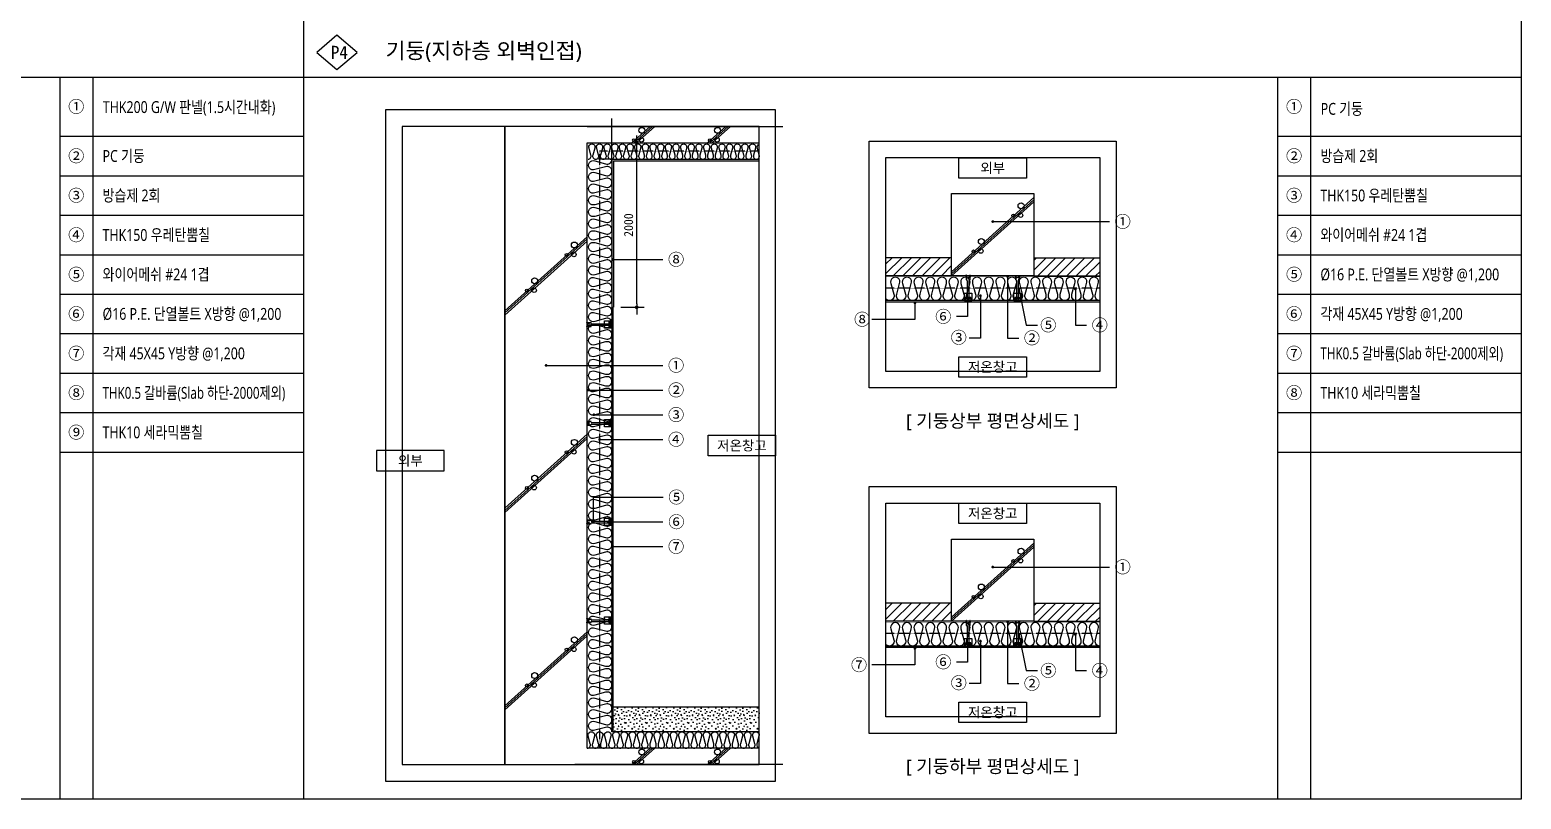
# Model space of a CAD drawing. Header units: millimetres. Extents: x 1008970 to 1091919, y 939088 to 948574.
# Drawn here: x 1065331 to 1073537, y 939179 to 943414 of the extents above; entities that cross this region are included whole.
import ezdxf
from ezdxf.enums import TextEntityAlignment as Align

# ---------------------------------------------------------------- set-up
doc = ezdxf.new("R2010")
doc.units = ezdxf.units.MM
doc.header["$LTSCALE"] = 5
doc.header["$MEASUREMENT"] = 0
doc.header["$PDSIZE"] = -10
doc.linetypes.add('HIDDEN', pattern=[0.375, 0.25, -0.125])
doc.linetypes.add('JIS_02_0.7', pattern=[1.35, 0.75, -0.6])
doc.layers.get('0').update_dxf_attribs({"linetype": 'CONTINUOUS'})
doc.layers.get('Defpoints').update_dxf_attribs({"color": 153, "linetype": 'CONTINUOUS'})
for name, color, linetype in [('0612_ACL WALL', 4, 'CONTINUOUS'), ('5TXT', 7, 'CONTINUOUS'), ('AA-AXIS-DIM7', 7, 'CONTINUOUS'), ('CON', 2, 'CONTINUOUS'), ('DIM', 7, 'CONTINUOUS'), ('FIN', 5, 'CONTINUOUS'), ('HATCH', 9, 'CONTINUOUS'), ('TEXT', 7, 'CONTINUOUS'), ('WALL3', 3, 'CONTINUOUS'), ('단열재', 11, 'CONTINUOUS'), ('볼트', 253, 'JIS_02_0.7'), ('일람 벽체', 7, 'CONTINUOUS')]:
    doc.layers.add(name, color=color, linetype=linetype)
doc.styles.add('MG', font='malgun.ttf')
doc.styles.add('돋움', font='')
doc.styles.add('돋움체', font='')
doc.styles.add('맑은고딕', font='malgun.ttf')
doc.styles.add('한글', font='malgun.ttf')
doc.styles.get('돋움').set_extended_font_data('DotumChe')
doc.styles.get('돋움체').set_extended_font_data('DotumChe')
doc.dimstyles.new('DIM_5', dxfattribs={"dimscale": 5, "dimtxt": 3, "dimasz": 1, "dimexe": 2, "dimexo": 2, "dimgap": 1, "dimtad": 1, "dimdec": 0, "dimzin": 0, "dimdsep": 46, "dimtxsty": 'MG', "dimblk1": 'DIMDOT', "dimblk2": 'DIMDOT', "dimsah": 1, "dimcen": 0.09, "dimdle": 2, "dimclrd": 7, "dimclre": 7, "dimclrt": 3, "dimadec": 0, "dimazin": 0, "dimtfac": 1, "dimtdec": 0, "dimtix": 1, "dimtmove": 2, "dimatfit": 3, "dimldrblk": 'DIMDOT', "dimfxl": 2, "dimtolj": 1, "dimtzin": 0, "dimarcsym": 0})
doc.dimstyles.new('SDIM', dxfattribs={"dimscale": 10, "dimtxt": 2.5, "dimasz": 1, "dimexe": 2, "dimexo": 2, "dimgap": 1, "dimtad": 1, "dimdsep": 46, "dimtxsty": '돋움', "dimblk1": '_RXDOT', "dimblk2": '_RXDOT', "dimsah": 1, "dimcen": 3, "dimclrd": 7, "dimclre": 7, "dimclrt": 3, "dimadec": 0, "dimazin": 0, "dimtfac": 1, "dimtix": 1, "dimtmove": 2, "dimatfit": 3, "dimfxl": 1, "dimtolj": 1, "dimtzin": 0, "dimarcsym": 0})

# ---------------------------------------------------------------- blocks, each defined once
blk = doc.blocks.new('zw$8367')
blk.add_line((1287, 5), (1287, 369))
blk.add_lwpolyline([(913, 374), (1287, 374), (1287, 0), (913, 0)], close=True)
at = {"layer": '볼트'}
for p, q in [((16, 292), (121, 284)), ((16, 268), (235, 268)), ((16, 106), (235, 106)), ((16, 82), (121, 90)), ((40, 243), (40, 131)), ((121, 284), (235, 284)), ((121, 203), (121, 171)), ((121, 90), (235, 90)), ((186, 106), (235, 106)), ((261, 228), (1125, 228)), ((261, 146), (1125, 146)), ((1125, 321), (1125, 53)), ((1125, 236), (1206, 236)), ((1125, 146), (1125, 228)), ((1125, 138), (1206, 138)), ((1133, 329), (1279, 329)), ((1133, 45), (1279, 45)), ((1141, 329), (1141, 45)), ((1157, 329), (1157, 45)), ((1173, 329), (1173, 45)), ((1190, 329), (1190, 45)), ((1206, 329), (1206, 45)), ((1206, 232), (1279, 232)), ((1206, 142), (1279, 142)), ((1287, 321), (1287, 240)), ((1287, 134), (1287, 53))]:
    blk.add_line(p, q, dxfattribs=at)
for centre, radius, start, end in [((16, 276), 16.2, 90, 165.52249), ((16, 284), 16.2, 194.47751, 270), ((16, 90), 16.2, 90, 165.52249), ((16, 98), 16.2, 194.47751, 270), ((64, 243), 24.3, 78.46304, 180), ((64, 131), 24.3, 180, 281.53696), ((56, 203), 64.9, 0, 78.46304), ((56, 171), 64.9, 281.53696, 0), ((186, 203), 64.9, 33.05573, 180), ((186, 171), 64.9, 180, 326.94427), ((235, 276), 8.11, 0, 90), ((235, 276), 8.11, 270, 0), ((235, 98), 8.11, 0, 90), ((235, 98), 8.11, 270, 0), ((261, 252), 24.3, 213.05573, 270), ((261, 122), 24.3, 90, 146.94427), ((1133, 321), 8.11, 90, 180), ((1133, 53), 8.11, 180, 270), ((1279, 321), 8.11, 0, 90), ((1279, 240), 8.11, 270, 0), ((1279, 134), 8.11, 0, 90), ((1279, 53), 8.11, 270, 0)]:
    blk.add_arc(centre, radius, start, end, dxfattribs=at)
blk = doc.blocks.new('DIMDOT')
at = {"linetype": 'Continuous'}
blk.add_line((-2, 0), (2, 0), dxfattribs=at)
for radius in [0.5, 0.25]:
    blk.add_circle((0, 0), radius, dxfattribs=at)
blk = doc.blocks.new('_RXDOT')
at = {"color": 0, "linetype": 'ByBlock'}
blk.add_line((-1, 0), (2, 0), dxfattribs=at)
at = {"color": 0, "linetype": 'ByBlock', "const_width": 0.5}
blk.add_lwpolyline([(-0.25, 0, 1), (0.25, 0, 1)], format="xyb", close=True, dxfattribs=at)
blk = doc.blocks.new('*D28')
at = {"layer": 'Defpoints', "color": 0, "transparency": 16777216}
for p in [(1068542.9, 942792), (1068670.6, 942792), (1068542.9, 941886.5)]:
    blk.add_point(p, dxfattribs=at)
at = {"layer": 'DIM', "color": 7, "lineweight": -2, "transparency": 16777216}
for p, q in [((1068582.9, 942792), (1068710.6, 942792)), ((1068670.6, 941906.5), (1068670.6, 942772)), ((1068582.9, 941886.5), (1068710.6, 941886.5))]:
    blk.add_line(p, q, dxfattribs=at)
at = {"layer": 'DIM', "color": 7, "lineweight": -2, "transparency": 16777216, "xscale": 20, "yscale": 20, "zscale": 20}
for p, rotation in [((1068670.6, 942792), 90), ((1068670.6, 941886.5), 270)]:
    blk.add_blockref('_RXDOT', p, dxfattribs=dict(at, rotation=rotation))
at = {"layer": 'DIM', "color": 3, "transparency": 16777216, "insert": (1068625.6, 942339.3), "char_height": 50, "attachment_point": 5, "rotation": 90, "style": '돋움'}
blk.add_mtext('\\A1;2000', dxfattribs=at)

msp = doc.modelspace()

# ---------------------------------------------------------------- hatches: boundary and pattern name
h = msp.add_hatch()
h.set_pattern_fill('ANSI31', color=256, scale=300)
h.paths.add_polyline_path([(1070402.808, 942159.644), (1070040.622, 942159.644), (1070040.622, 942059.644), (1070402.808, 942059.644)])
h.paths.add_polyline_path([(1071217.727, 942159.644), (1070855.541, 942159.644), (1070855.541, 942059.644), (1071217.727, 942059.644)])
h = msp.add_hatch()
h.set_pattern_fill('ANSI31', color=256, scale=300)
h.set_pattern_definition([(45, (0, -1901.478), (-26.5165043, 26.5165043), [])])
h.paths.add_polyline_path([(1070402.808, 940258.166), (1070040.622, 940258.166), (1070040.622, 940158.166), (1070402.808, 940158.166)])
h.paths.add_polyline_path([(1071217.727, 940258.166), (1070855.541, 940258.166), (1070855.541, 940158.166), (1071217.727, 940158.166)])
at = {"layer": 'HATCH'}
h = msp.add_hatch(dxfattribs=at)
h.set_pattern_fill('CONC', color=256, scale=4.527328)
h.set_pattern_definition([(0, (1059113.01, 993664.53), (0, 114.99414), [0, -114.99414]), (0, (1059114.16, 993624.29), (0, 114.99414), [0, -114.99414]), (0, (1059117.61, 993686.38), (0, 114.99414), [0, -114.99414]), (338.1986, (1059057.815, 993650.735), (344.9824405, -114.994126), [12.38521, -606.87718]), (216.8699, (1059069.314, 993646.136), (344.9824, 229.988287), [5.7497, -569.22098]), (130.6013, (1059064.714, 993642.686), (574.9707303, -689.9647053), [10.60188, -1049.59162]), (206.5651, (1059026.766, 993628.887), (-114.99404, -114.994287), [2.57138, -254.56332]), (326.3099, (1059024.466, 993627.737), (229.988222, -114.99429), [4.14623, -410.4711]), (108.4349, (1059027.916, 993625.437), (-114.993953, 229.988323), [3.63646, -360.00697]), (225, (1059100.36, 993617.39), (-2e-14, -114.99417), [4.87874, -157.74746]), (0, (1059096.91, 993613.94), (114.99414, 114.99414), [6.89965, -108.0945]), (135, (1059103.81, 993613.94), (-114.99417, 8e-15), [4.87874, -157.74746]), (251.5651, (1059086.563, 993690.983), (114.993953, 229.988323), [3.63646, -360.00697]), (0, (1059085.41, 993687.53), (114.99414, 114.99414), [5.7497, -109.24443]), (143.1301, (1059091.163, 993687.534), (-344.9824, 229.988287), [5.7497, -569.22098]), (213.6901, (1059025.616, 993692.133), (229.988222, 114.99429), [4.14623, -410.4711]), (341.5651, (1059022.166, 993689.833), (-229.988323, 114.993953), [7.27292, -356.3705]), (126.8699, (1059029.066, 993687.534), (229.988287, -344.9824), [5.7497, -569.22098]), (0, (1059058.96, 993687.53), (0, 114.99414), [0, -114.99414]), (0, (1059027.92, 993657.64), (0, 114.99414), [0, -114.99414]), (0, (1059060.11, 993615.09), (0, 114.99414), [0, -114.99414]), (0, (1059091.16, 993650.74), (0, 114.99414), [0, -114.99414]), (0, (1059057.81, 993670.28), (0, 114.99414), [0, -114.99414]), (0, (1059032.52, 993673.73), (0, 114.99414), [0, -114.99414]), (0, (1059042.87, 993666.83), (0, 114.99414), [0, -114.99414]), (0, (1059038.27, 993639.24), (0, 114.99414), [0, -114.99414]), (0, (1059010.67, 993643.84), (0, 114.99414), [0, -114.99414]), (0, (1059011.82, 993670.28), (0, 114.99414), [0, -114.99414]), (0, (1059008.37, 993695.58), (0, 114.99414), [0, -114.99414]), (0, (1059044.02, 993700.18), (0, 114.99414), [0, -114.99414]), (0, (1059069.31, 993704.78), (0, 114.99414), [0, -114.99414]), (0, (1059109.56, 993700.18), (0, 114.99414), [0, -114.99414]), (0, (1059081.96, 993664.53), (0, 114.99414), [0, -114.99414]), (0, (1059070.46, 993685.23), (0, 114.99414), [0, -114.99414]), (0, (1059079.66, 993630.04), (0, 114.99414), [0, -114.99414]), (0, (1059045.17, 993624.29), (0, 114.99414), [0, -114.99414]), (0, (1059079.66, 993598.99), (0, 114.99414), [0, -114.99414]), (0, (1059041.72, 993605.89), (0, 114.99414), [0, -114.99414]), (0, (1059004.92, 993602.44), (0, 114.99414), [0, -114.99414]), (0, (1059018.72, 993596.69), (0, 114.99414), [0, -114.99414]), (0, (1059019.87, 993612.79), (0, 114.99414), [0, -114.99414]), (0, (1059096.91, 993594.39), (0, 114.99414), [0, -114.99414]), (0, (1059110.71, 993641.54), (0, 114.99414), [0, -114.99414]), (0, (1059104.96, 993676.03), (0, 114.99414), [0, -114.99414]), (0, (1059052.06, 993593.24), (0, 114.99414), [0, -114.99414])])
h.paths.add_polyline_path([(1069344.222, 939686.261), (1069344.222, 939550.442), (1068538.357, 939550.442), (1068538.357, 939686.261)])

# ---------------------------------------------------------------- linework, layer by layer
for p, q in [((1065495.993, 943154.195), (1065495.993, 939179.201)), ((1065677.086, 943154.195), (1065677.086, 939179.201)), ((1072196.439, 943154.195), (1072196.439, 939179.201)), ((1072377.532, 943154.195), (1072377.532, 939179.201)), ((1065495.993, 942828.227), (1066836.082, 942828.227)), ((1072196.439, 942828.227), (1073536.528, 942828.227)), ((1065495.993, 942610.915), (1066836.082, 942610.915)), ((1072196.439, 942610.915), (1073536.528, 942610.915)), ((1065495.993, 942393.604), (1066836.082, 942393.604)), ((1072196.439, 942393.604), (1073536.528, 942393.604)), ((1065495.993, 942176.292), (1066836.082, 942176.292)), ((1070402.808, 942159.644), (1070040.622, 942159.644)), ((1070855.541, 942159.644), (1071217.727, 942159.644)), ((1072196.439, 942176.292), (1073536.528, 942176.292)), ((1070402.808, 942059.644), (1070040.622, 942059.644)), ((1070855.541, 942059.644), (1071217.727, 942059.644)), ((1065495.993, 941958.98), (1066836.082, 941958.98)), ((1072196.439, 941958.98), (1073536.528, 941958.98)), ((1065495.993, 941741.668), (1066836.082, 941741.668)), ((1072196.439, 941741.668), (1073536.528, 941741.668)), ((1065495.993, 941524.357), (1066836.082, 941524.357)), ((1072196.439, 941524.357), (1073536.528, 941524.357)), ((1065495.993, 941307.045), (1066836.082, 941307.045)), ((1072196.439, 941307.045), (1073536.528, 941307.045)), ((1065495.993, 941089.733), (1066836.082, 941089.733)), ((1072196.439, 941089.733), (1073536.528, 941089.733)), ((1070402.808, 940258.166), (1070040.622, 940258.166)), ((1070855.541, 940258.166), (1071217.727, 940258.166)), ((1070402.808, 940158.166), (1070040.622, 940158.166)), ((1070855.541, 940158.166), (1071217.727, 940158.166))]:
    msp.add_line(p, q)
for points in [[(1073536.528, 939179.201), (1059664.794, 939179.201), (1059664.794, 947708.687), (1073536.528, 947708.687)], [(1070443.437, 942709.814), (1070814.912, 942709.814), (1070814.912, 942597.333), (1070443.437, 942597.333)], [(1070443.437, 941614.903), (1070814.912, 941614.903), (1070814.912, 941502.423), (1070443.437, 941502.423)], [(1069063.293, 941182.192), (1069434.768, 941182.192), (1069434.768, 941069.712), (1069063.293, 941069.712)], [(1067239.416, 940986.308), (1067610.891, 940986.308), (1067610.891, 941098.788), (1067239.416, 941098.788)], [(1070443.437, 940808.336), (1070814.912, 940808.336), (1070814.912, 940695.856), (1070443.437, 940695.856)], [(1070443.437, 939713.425), (1070814.912, 939713.425), (1070814.912, 939600.945), (1070443.437, 939600.945)]]:
    msp.add_lwpolyline(points, close=True)
at = {"color": 6}
msp.add_lwpolyline([(1068402.538, 939459.895, 0.905, 0.905, 0), (1068402.538, 942787.481, 0.905, 0.905, 0), (1069344.222, 942787.481, 0.905, 0.905, 0)], format="xyseb", dxfattribs=at)
at = {"color": 6, "const_width": 1.811}
for points in [[(1071217.727, 942055.117), (1070040.622, 942055.117)], [(1071217.727, 940153.639), (1070040.622, 940153.639)]]:
    msp.add_lwpolyline(points, dxfattribs=at)
at = {"layer": '0612_ACL WALL', "linetype": 'ByBlock'}
for p, q in [((1067945.277, 942882.555), (1067945.277, 939369.348)), ((1069344.222, 939686.261), (1068538.357, 939686.261))]:
    msp.add_line(p, q, dxfattribs=at)
at = {"layer": '5TXT'}
for p, q in [((1066836.082, 947708.687), (1066836.082, 939179.201)), ((1060135.636, 943154.195), (1073536.528, 943154.195))]:
    msp.add_line(p, q, dxfattribs=at)
at = {"layer": 'CON', "ltscale": 5}
for p, q in [((1067945.277, 939369.348), (1067945.277, 942882.555)), ((1068398.01, 942792.009), (1069344.222, 942792.009)), ((1068398.01, 939459.895), (1068398.01, 942792.009)), ((1069344.222, 939459.895), (1068398.01, 939459.895))]:
    msp.add_line(p, q, dxfattribs=at)
for points in [[(1070402.808, 942512.377), (1070855.541, 942512.377), (1070855.541, 942059.644), (1070402.808, 942059.644)], [(1070402.808, 940610.899), (1070855.541, 940610.899), (1070855.541, 940158.166), (1070402.808, 940158.166)]]:
    msp.add_lwpolyline(points, close=True, dxfattribs=at)
at = {"layer": 'Defpoints'}
for p, q in [((1068398.01, 942882.555), (1069474.878, 942882.555)), ((1068533.83, 942701.462), (1068533.83, 942925.625)), ((1068533.83, 942701.462), (1068459.994, 942701.462)), ((1069474.878, 939369.348), (1068330.1, 939369.348))]:
    msp.add_line(p, q, dxfattribs=at)
at = {"layer": 'Defpoints', "color": 139}
for points in [[(1069434.768, 942973.102), (1067288.815, 942973.102), (1067288.815, 939278.802), (1069434.768, 939278.802)], [(1069344.222, 942882.555), (1067379.361, 942882.555), (1067379.361, 939369.348), (1069344.222, 939369.348)], [(1069950.075, 942801.063), (1071308.274, 942801.063), (1071308.274, 941442.865), (1069950.075, 941442.865)], [(1070040.622, 942710.517), (1071217.727, 942710.517), (1071217.727, 941533.411), (1070040.622, 941533.411)], [(1069950.075, 940899.585), (1071308.274, 940899.585), (1071308.274, 939541.387), (1069950.075, 939541.387)], [(1070040.622, 940809.039), (1071217.727, 940809.039), (1071217.727, 939631.933), (1070040.622, 939631.933)]]:
    msp.add_lwpolyline(points, close=True, dxfattribs=at)
at = {"layer": 'FIN'}
for p, q in [((1068542.885, 942692.407), (1069344.222, 942692.407)), ((1068542.885, 942692.407), (1068542.885, 941886.543)), ((1068533.814, 941886.543), (1068542.885, 941886.543))]:
    msp.add_line(p, q, dxfattribs=at)
for points in [[(1071217.727, 941914.77), (1070040.622, 941914.77)], [(1071217.727, 940013.292), (1070040.622, 940013.292)]]:
    msp.add_lwpolyline(points, dxfattribs=at)
at = {"layer": 'HATCH'}
for p, q in [((1068642.905, 942792.009), (1068743.512, 942882.555)), ((1068655.71, 942792.009), (1068756.317, 942882.555)), ((1068668.515, 942792.009), (1068769.122, 942882.555)), ((1069059.432, 942792.009), (1069160.04, 942882.555)), ((1069072.238, 942792.009), (1069172.845, 942882.555)), ((1069085.043, 942792.009), (1069185.65, 942882.555)), ((1070402.808, 942082.694), (1070855.541, 942490.153)), ((1070402.808, 942071.169), (1070855.541, 942478.629)), ((1070402.808, 942059.644), (1070855.541, 942467.104)), ((1067945.277, 941866.871), (1068398.01, 942274.331)), ((1067945.277, 941855.347), (1068398.01, 942262.806)), ((1067945.277, 941843.822), (1068398.01, 942251.282)), ((1067945.277, 940780.313), (1068398.01, 941187.772)), ((1067945.277, 940768.788), (1068398.01, 941176.248)), ((1067945.277, 940757.263), (1068398.01, 941164.723)), ((1070402.808, 940181.216), (1070855.541, 940588.675)), ((1070402.808, 940169.691), (1070855.541, 940577.151)), ((1070402.808, 940158.166), (1070855.541, 940565.626)), ((1067945.277, 939693.754), (1068398.01, 940101.213)), ((1067945.277, 939682.229), (1068398.01, 940089.689)), ((1067945.277, 939670.705), (1068398.01, 940078.164)), ((1068642.905, 939369.924), (1068743.512, 939460.47)), ((1068655.71, 939369.924), (1068756.317, 939460.47)), ((1068668.515, 939369.924), (1068769.122, 939460.47)), ((1069059.432, 939369.924), (1069160.04, 939460.47)), ((1069072.238, 939369.924), (1069172.845, 939460.47)), ((1069085.043, 939369.924), (1069185.65, 939460.47))]:
    msp.add_line(p, q, dxfattribs=at)
for centre, radius in [((1068698.515, 942860.827), 16.298), ((1069115.043, 942860.827), 16.298), ((1068656.077, 942806.587), 8.149), ((1068696.067, 942808.627), 12.224), ((1069072.605, 942806.587), 8.149), ((1069112.594, 942808.627), 12.224), ((1070784.934, 942445.376), 16.298), ((1070742.495, 942391.136), 8.149), ((1070782.485, 942393.175), 12.224), ((1068327.403, 942229.553), 16.298), ((1070566.216, 942248.529), 16.298), ((1068284.965, 942175.314), 8.149), ((1068324.955, 942177.353), 12.224), ((1070523.777, 942194.29), 8.149), ((1070563.767, 942196.329), 12.224), ((1068066.247, 941978.468), 8.149), ((1068108.685, 942032.707), 16.298), ((1068106.237, 941980.507), 12.224), ((1068327.403, 941142.995), 16.298), ((1068284.965, 941088.755), 8.149), ((1068324.955, 941090.794), 12.224), ((1068108.685, 940946.148), 16.298), ((1068106.237, 940893.948), 12.224), ((1068066.247, 940891.909), 8.149), ((1070742.495, 940489.658), 8.149), ((1070784.934, 940543.898), 16.298), ((1070782.485, 940491.697), 12.224), ((1070566.216, 940347.052), 16.298), ((1070523.777, 940292.812), 8.149), ((1070563.767, 940294.851), 12.224), ((1068284.965, 940002.196), 8.149), ((1068327.403, 940056.436), 16.298), ((1068324.955, 940004.236), 12.224), ((1068108.685, 939859.59), 16.298), ((1068066.247, 939805.35), 8.149), ((1068106.237, 939807.389), 12.224), ((1068698.515, 939438.742), 16.298), ((1069115.043, 939438.742), 16.298), ((1068656.077, 939384.503), 8.149), ((1068696.067, 939386.542), 12.224), ((1069072.605, 939384.503), 8.149), ((1069112.594, 939386.542), 12.224)]:
    msp.add_circle(centre, radius, dxfattribs=at)
at = {"layer": 'WALL3'}
msp.add_line((1068538.357, 941886.543), (1068538.357, 939550.442), dxfattribs=at)
at = {"layer": 'WALL3', "linetype": 'HIDDEN'}
for points in [[(1069344.222, 942746.735), (1068465.92, 942746.735), (1068465.92, 939459.895)], [(1071217.727, 941991.734), (1070040.622, 941991.734)], [(1071217.727, 940090.257), (1070040.622, 940090.257)]]:
    msp.add_lwpolyline(points, dxfattribs=at)
at = {"layer": '단열재'}
for p, q in [((1068533.83, 942701.462), (1068533.83, 939550.442)), ((1068533.83, 942701.462), (1069344.222, 942701.462)), ((1069344.222, 939550.442), (1068533.83, 939550.442)), ((1068443.284, 939459.895), (1068398.01, 939459.895))]:
    msp.add_line(p, q, dxfattribs=at)
for points in [[(1068402.538, 942701.462, 0.52485566), (1068418.285, 942724.282), (1068407.843, 942762.85, -1.44919786), (1068439.337, 942762.85), (1068428.895, 942724.282, 0.52485566), (1068444.642, 942701.462, 0.52485566), (1068460.389, 942724.282), (1068449.947, 942762.85, -1.44919786), (1068481.441, 942762.85), (1068470.999, 942724.282, 0.52485566), (1068486.746, 942701.462, 0.52485566), (1068502.493, 942724.282), (1068492.051, 942762.85, -1.44919786), (1068523.545, 942762.85), (1068513.103, 942724.282, 0.52485566), (1068528.85, 942701.462, 0.52485566), (1068544.597, 942724.282), (1068534.155, 942762.85, -1.44919786), (1068565.649, 942762.85), (1068555.207, 942724.282, 0.52485566), (1068570.954, 942701.462, 0.52485566), (1068586.701, 942724.282), (1068576.259, 942762.85, -1.44919786), (1068607.753, 942762.85), (1068597.311, 942724.282, 0.52485566), (1068613.058, 942701.462, 0.52485566), (1068628.805, 942724.282), (1068618.363, 942762.85, -1.44919786), (1068649.857, 942762.85), (1068639.416, 942724.282, 0.52485566), (1068655.163, 942701.462, 0.52485566), (1068670.909, 942724.282), (1068660.468, 942762.85, -1.44919786), (1068691.962, 942762.85), (1068681.52, 942724.282, 0.52485566), (1068697.267, 942701.462, 0.52485566), (1068713.014, 942724.282), (1068702.572, 942762.85, -1.44919786), (1068734.066, 942762.85), (1068723.624, 942724.282, 0.52485566), (1068739.371, 942701.462, 0.52485566), (1068755.118, 942724.282), (1068744.676, 942762.85, -1.44919786), (1068776.17, 942762.85), (1068765.728, 942724.282, 0.52485566), (1068781.475, 942701.462, 0.52485566), (1068797.222, 942724.282), (1068786.78, 942762.85, -1.44919786), (1068818.274, 942762.85), (1068807.832, 942724.282, 0.52485566), (1068823.579, 942701.462, 0.52485566), (1068839.326, 942724.282), (1068828.884, 942762.85, -1.44919786), (1068860.378, 942762.85), (1068849.936, 942724.282, 0.52485566), (1068865.683, 942701.462, 0.52485566), (1068881.43, 942724.282), (1068870.988, 942762.85, -1.44919786), (1068902.482, 942762.85), (1068892.04, 942724.282, 0.52485566), (1068907.787, 942701.462, 0.52485566), (1068923.534, 942724.282), (1068913.093, 942762.85, -1.44919786), (1068944.586, 942762.85), (1068934.145, 942724.282, 0.52485566), (1068949.892, 942701.462, 0.52485566), (1068965.639, 942724.282), (1068955.197, 942762.85, -1.44919786), (1068986.691, 942762.85), (1068976.249, 942724.282, 0.52485566), (1068991.996, 942701.462, 0.52485566), (1069007.743, 942724.282), (1068997.301, 942762.85, -1.44919786), (1069028.795, 942762.85), (1069018.353, 942724.282, 0.52485566), (1069034.1, 942701.462, 0.52485566), (1069049.847, 942724.282), (1069039.405, 942762.85, -1.44919786), (1069070.899, 942762.85), (1069060.457, 942724.282, 0.52485566), (1069076.204, 942701.462, 0.52485566), (1069091.951, 942724.282), (1069081.509, 942762.85, -1.44919786), (1069113.003, 942762.85), (1069102.561, 942724.282, 0.52485566), (1069118.308, 942701.462, 0.52485566), (1069134.055, 942724.282), (1069123.613, 942762.85, -1.44919786), (1069155.107, 942762.85), (1069144.665, 942724.282, 0.52485566), (1069160.412, 942701.462, 0.52485566), (1069176.159, 942724.282), (1069165.717, 942762.85, -1.44919786), (1069197.211, 942762.85), (1069186.77, 942724.282, 0.52485566), (1069202.516, 942701.462, 0.52485566), (1069218.263, 942724.282), (1069207.822, 942762.85, -1.44919786), (1069239.316, 942762.85), (1069228.874, 942724.282, 0.52485566), (1069244.621, 942701.462, 0.52485566), (1069260.368, 942724.282), (1069249.926, 942762.85, -1.44919786), (1069281.42, 942762.85), (1069270.978, 942724.282, 0.52485566), (1069286.725, 942701.462, 0.52485566), (1069302.472, 942724.282), (1069292.03, 942762.85, -1.44919786), (1069323.524, 942762.85), (1069313.082, 942724.282, 0.52485566), (1069328.829, 942701.462, 0.52485566), (1069344.576, 942724.282), (1069334.134, 942762.85, -0.42012001), (1069344.222, 942784.691, -0.42012001)], [(1068533.83, 939550.442, 0.52485566), (1068498.986, 939574.485), (1068440.098, 939558.542, -1.44919786), (1068440.098, 939606.629), (1068498.986, 939590.686, 0.52485566), (1068533.83, 939614.73, 0.52485566), (1068498.986, 939638.773), (1068440.098, 939622.83, -1.44919786), (1068440.098, 939670.917), (1068498.986, 939654.974, 0.52485566), (1068533.83, 939679.018, 0.52485566), (1068498.986, 939703.061), (1068440.098, 939687.118, -1.44919786), (1068440.098, 939735.205), (1068498.986, 939719.262, 0.52485566), (1068533.83, 939743.306, 0.52485566), (1068498.986, 939767.349), (1068440.098, 939751.406, -1.44919786), (1068440.098, 939799.493), (1068498.986, 939783.55, 0.52485566), (1068533.83, 939807.594, 0.52485566), (1068498.986, 939831.638), (1068440.098, 939815.694, -1.44919786), (1068440.098, 939863.782), (1068498.986, 939847.838, 0.52485566), (1068533.83, 939871.882, 0.52485566), (1068498.986, 939895.926), (1068440.098, 939879.982, -1.44919786), (1068440.098, 939928.07), (1068498.986, 939912.126, 0.52485566), (1068533.83, 939936.17, 0.52485566), (1068498.986, 939960.214), (1068440.098, 939944.27, -1.44919786), (1068440.098, 939992.358), (1068498.986, 939976.414, 0.52485566), (1068533.83, 940000.458, 0.52485566), (1068498.986, 940024.502), (1068440.098, 940008.558, -1.44919786), (1068440.098, 940056.646), (1068498.986, 940040.702, 0.52485566), (1068533.83, 940064.746, 0.52485566), (1068498.986, 940088.79), (1068440.098, 940072.846, -1.44919786), (1068440.098, 940120.934), (1068498.986, 940104.99, 0.52485566), (1068533.83, 940129.034, 0.52485566), (1068498.986, 940153.078), (1068440.098, 940137.134, -1.44919786), (1068440.098, 940185.222), (1068498.986, 940169.278, 0.52485566), (1068533.83, 940193.322, 0.52485566), (1068498.986, 940217.366), (1068440.098, 940201.422, -1.44919786), (1068440.098, 940249.51), (1068498.986, 940233.566, 0.52485566), (1068533.83, 940257.61, 0.52485566), (1068498.986, 940281.654), (1068440.098, 940265.71, -1.44919786), (1068440.098, 940313.798), (1068498.986, 940297.855, 0.52485566), (1068533.83, 940321.898, 0.52485566), (1068498.986, 940345.942), (1068440.098, 940329.999, -1.44919786), (1068440.098, 940378.086), (1068498.986, 940362.143, 0.52485566), (1068533.83, 940386.186, 0.52485566), (1068498.986, 940410.23), (1068440.098, 940394.287, -1.44919786), (1068440.098, 940442.374), (1068498.986, 940426.431, 0.52485566), (1068533.83, 940450.474, 0.52485566), (1068498.986, 940474.518), (1068440.098, 940458.575, -1.44919786), (1068440.098, 940506.662), (1068498.986, 940490.719, 0.52485566), (1068533.83, 940514.762, 0.52485566), (1068498.986, 940538.806), (1068440.098, 940522.863, -1.44919786), (1068440.098, 940570.95), (1068498.986, 940555.007, 0.52485566), (1068533.83, 940579.051, 0.52485566), (1068498.986, 940603.094), (1068440.098, 940587.151, -1.44919786), (1068440.098, 940635.238), (1068498.986, 940619.295, 0.52485566), (1068533.83, 940643.339, 0.52485566), (1068498.986, 940667.382), (1068440.098, 940651.439, -1.44919786), (1068440.098, 940699.526), (1068498.986, 940683.583, 0.52485566), (1068533.83, 940707.627, 0.52485566), (1068498.986, 940731.67), (1068440.098, 940715.727, -1.44919786), (1068440.098, 940763.814), (1068498.986, 940747.871, 0.52485566), (1068533.83, 940771.915, 0.52485566), (1068498.986, 940795.958), (1068440.098, 940780.015, -1.44919786), (1068440.098, 940828.102), (1068498.986, 940812.159, 0.52485566), (1068533.83, 940836.203, 0.52485566), (1068498.986, 940860.246), (1068440.098, 940844.303, -1.44919786), (1068440.098, 940892.391), (1068498.986, 940876.447, 0.52485566), (1068533.83, 940900.491, 0.52485566), (1068498.986, 940924.535), (1068440.098, 940908.591, -1.44919786), (1068440.098, 940956.679), (1068498.986, 940940.735, 0.52485566), (1068533.83, 940964.779, 0.52485566), (1068498.986, 940988.823), (1068440.098, 940972.879, -1.44919786), (1068440.098, 941020.967), (1068498.986, 941005.023, 0.52485566), (1068533.83, 941029.067, 0.52485566), (1068498.986, 941053.111), (1068440.098, 941037.167, -1.44919786), (1068440.098, 941085.255), (1068498.986, 941069.311, 0.52485566), (1068533.83, 941093.355, 0.52485566), (1068498.986, 941117.399), (1068440.098, 941101.455, -1.44919786), (1068440.098, 941149.543), (1068498.986, 941133.599, 0.52485566), (1068533.83, 941157.643, 0.52485566), (1068498.986, 941181.687), (1068440.098, 941165.743, -1.44919786), (1068440.098, 941213.831), (1068498.986, 941197.887, 0.52485566), (1068533.83, 941221.931, 0.52485566), (1068498.986, 941245.975), (1068440.098, 941230.031, -1.44919786), (1068440.098, 941278.119), (1068498.986, 941262.175, 0.52485566), (1068533.83, 941286.219, 0.52485566), (1068498.986, 941310.263), (1068440.098, 941294.319, -1.44919786), (1068440.098, 941342.407), (1068498.986, 941326.463, 0.52485566), (1068533.83, 941350.507, 0.52485566), (1068498.986, 941374.551), (1068440.098, 941358.608, -1.44919786), (1068440.098, 941406.695), (1068498.986, 941390.752, 0.52485566), (1068533.83, 941414.795, 0.52485566), (1068498.986, 941438.839), (1068440.098, 941422.896, -1.44919786), (1068440.098, 941470.983), (1068498.986, 941455.04, 0.52485566), (1068533.83, 941479.083, 0.52485566), (1068498.986, 941503.127), (1068440.098, 941487.184, -1.44919786), (1068440.098, 941535.271), (1068498.986, 941519.328, 0.52485566), (1068533.83, 941543.371, 0.52485566), (1068498.986, 941567.415), (1068440.098, 941551.472, -1.44919786), (1068440.098, 941599.559), (1068498.986, 941583.616, 0.52485566), (1068533.83, 941607.659, 0.52485566), (1068498.986, 941631.703), (1068440.098, 941615.76, -1.44919786), (1068440.098, 941663.847), (1068498.986, 941647.904, 0.52485566), (1068533.83, 941671.948, 0.52485566), (1068498.986, 941695.991), (1068440.098, 941680.048, -1.44919786), (1068440.098, 941728.135), (1068498.986, 941712.192, 0.52485566), (1068533.83, 941736.236, 0.52485566), (1068498.986, 941760.279), (1068440.098, 941744.336, -1.44919786), (1068440.098, 941792.423), (1068498.986, 941776.48, 0.52485566), (1068533.83, 941800.524, 0.52485566), (1068498.986, 941824.567), (1068440.098, 941808.624, -1.44919786), (1068440.098, 941856.711), (1068498.986, 941840.768, 0.52485566), (1068533.83, 941864.812, 0.52485566), (1068498.986, 941888.855), (1068440.098, 941872.912, -1.44919786), (1068440.098, 941920.999), (1068498.986, 941905.056, 0.52485566), (1068533.83, 941929.1, 0.52485566), (1068498.986, 941953.144), (1068440.098, 941937.2, -1.44919786), (1068440.098, 941985.288), (1068498.986, 941969.344, 0.52485566), (1068533.83, 941993.388, 0.52485566), (1068498.986, 942017.432), (1068440.098, 942001.488, -1.44919786), (1068440.098, 942049.576), (1068498.986, 942033.632, 0.52485566), (1068533.83, 942057.676, 0.52485566), (1068498.986, 942081.72), (1068440.098, 942065.776, -1.44919786), (1068440.098, 942113.864), (1068498.986, 942097.92, 0.52485566), (1068533.83, 942121.964, 0.52485566), (1068498.986, 942146.008), (1068440.098, 942130.064, -1.44919786), (1068440.098, 942178.152), (1068498.986, 942162.208, 0.52485566), (1068533.83, 942186.252, 0.52485566), (1068498.986, 942210.296), (1068440.098, 942194.352, -1.44919786), (1068440.098, 942242.44), (1068498.986, 942226.496, 0.52485566), (1068533.83, 942250.54, 0.52485566), (1068498.986, 942274.584), (1068440.098, 942258.64, -1.44919786), (1068440.098, 942306.728), (1068498.986, 942290.784, 0.52485566), (1068533.83, 942314.828, 0.52485566), (1068498.986, 942338.872), (1068440.098, 942322.928, -1.44919786), (1068440.098, 942371.016), (1068498.986, 942355.072, 0.52485566), (1068533.83, 942379.116, 0.52485566), (1068498.986, 942403.16), (1068440.098, 942387.216, -1.44919786), (1068440.098, 942435.304), (1068498.986, 942419.361, 0.52485566), (1068533.83, 942443.404, 0.52485566), (1068498.986, 942467.448), (1068440.098, 942451.505, -1.44919786), (1068440.098, 942499.592), (1068498.986, 942483.649, 0.52485566), (1068533.83, 942507.692, 0.52485566), (1068498.986, 942531.736), (1068440.098, 942515.793, -1.44919786), (1068440.098, 942563.88), (1068498.986, 942547.937, 0.52485566), (1068533.83, 942571.98, 0.52485566), (1068498.986, 942596.024), (1068440.098, 942580.081, -1.44919786), (1068440.098, 942628.168), (1068498.986, 942612.225, 0.52485566), (1068533.83, 942636.268, 0.52485566), (1068498.986, 942660.312), (1068440.098, 942644.369, -1.44919786), (1068440.098, 942692.456), (1068498.986, 942676.513, 0.52485566), (1068533.83, 942700.556, 0.00880334), (1068533.814, 942701.462, 0.00880334)], [(1071217.727, 941923.824, -0.52485566), (1071193.683, 941958.669), (1071209.627, 942017.556, 1.44919786), (1071161.539, 942017.556), (1071177.483, 941958.669, -0.52485566), (1071153.439, 941923.824, -0.52485566), (1071129.395, 941958.669), (1071145.339, 942017.556, 1.44919786), (1071097.251, 942017.556), (1071113.195, 941958.669, -0.52485566), (1071089.151, 941923.824, -0.52485566), (1071065.107, 941958.669), (1071081.051, 942017.556, 1.44919786), (1071032.963, 942017.556), (1071048.907, 941958.669, -0.52485566), (1071024.863, 941923.824, -0.52485566), (1071000.819, 941958.669), (1071016.763, 942017.556, 1.44919786), (1070968.675, 942017.556), (1070984.619, 941958.669, -0.52485566), (1070960.575, 941923.824, -0.52485566), (1070936.531, 941958.669), (1070952.475, 942017.556, 1.44919786), (1070904.387, 942017.556), (1070920.331, 941958.669, -0.52485566), (1070896.287, 941923.824, -0.52485566), (1070872.243, 941958.669), (1070888.187, 942017.556, 1.44919786), (1070840.099, 942017.556), (1070856.043, 941958.669, -0.52485566), (1070831.999, 941923.824, -0.52485566), (1070807.955, 941958.669), (1070823.898, 942017.556, 1.44919786), (1070775.811, 942017.556), (1070791.754, 941958.669, -0.52485566), (1070767.711, 941923.824, -0.52485566), (1070743.667, 941958.669), (1070759.61, 942017.556, 1.44919786), (1070711.523, 942017.556), (1070727.466, 941958.669, -0.52485566), (1070703.423, 941923.824, -0.52485566), (1070679.379, 941958.669), (1070695.322, 942017.556, 1.44919786), (1070647.235, 942017.556), (1070663.178, 941958.669, -0.52485566), (1070639.135, 941923.824, -0.52485566), (1070615.091, 941958.669), (1070631.034, 942017.556, 1.44919786), (1070582.947, 942017.556), (1070598.89, 941958.669, -0.52485566), (1070574.847, 941923.824, -0.52485566), (1070550.803, 941958.669), (1070566.746, 942017.556, 1.44919786), (1070518.659, 942017.556), (1070534.602, 941958.669, -0.52485566), (1070510.558, 941923.824, -0.52485566), (1070486.515, 941958.669), (1070502.458, 942017.556, 1.44919786), (1070454.371, 942017.556), (1070470.314, 941958.669, -0.52485566), (1070446.27, 941923.824, -0.52485566), (1070422.227, 941958.669), (1070438.17, 942017.556, 1.44919786), (1070390.083, 942017.556), (1070406.026, 941958.669, -0.52485566), (1070381.982, 941923.824, -0.52485566), (1070357.939, 941958.669), (1070373.882, 942017.556, 1.44919786), (1070325.795, 942017.556), (1070341.738, 941958.669, -0.52485566), (1070317.694, 941923.824, -0.52485566), (1070293.651, 941958.669), (1070309.594, 942017.556, 1.44919786), (1070261.507, 942017.556), (1070277.45, 941958.669, -0.52485566), (1070253.406, 941923.824, -0.52485566), (1070229.362, 941958.669), (1070245.306, 942017.556, 1.44919786), (1070197.218, 942017.556), (1070213.162, 941958.669, -0.52485566), (1070189.118, 941923.824, -0.52485566), (1070165.074, 941958.669), (1070181.018, 942017.556, 1.44919786), (1070132.93, 942017.556), (1070148.874, 941958.669, -0.52485566), (1070124.83, 941923.824, -0.52485566), (1070100.786, 941958.669), (1070116.73, 942017.556, 1.44919786), (1070068.642, 942017.556), (1070084.586, 941958.669, -0.52485566), (1070060.542, 941923.824, -0.22519848), (1070040.622, 941933.279, -0.22519848)], [(1071217.727, 940022.347, -0.52485566), (1071193.683, 940057.191), (1071209.627, 940116.079, 1.44919786), (1071161.539, 940116.079), (1071177.483, 940057.191, -0.52485566), (1071153.439, 940022.347, -0.52485566), (1071129.395, 940057.191), (1071145.339, 940116.079, 1.44919786), (1071097.251, 940116.079), (1071113.195, 940057.191, -0.52485566), (1071089.151, 940022.347, -0.52485566), (1071065.107, 940057.191), (1071081.051, 940116.079, 1.44919786), (1071032.963, 940116.079), (1071048.907, 940057.191, -0.52485566), (1071024.863, 940022.347, -0.52485566), (1071000.819, 940057.191), (1071016.763, 940116.079, 1.44919786), (1070968.675, 940116.079), (1070984.619, 940057.191, -0.52485566), (1070960.575, 940022.347, -0.52485566), (1070936.531, 940057.191), (1070952.475, 940116.079, 1.44919786), (1070904.387, 940116.079), (1070920.331, 940057.191, -0.52485566), (1070896.287, 940022.347, -0.52485566), (1070872.243, 940057.191), (1070888.187, 940116.079, 1.44919786), (1070840.099, 940116.079), (1070856.043, 940057.191, -0.52485566), (1070831.999, 940022.347, -0.52485566), (1070807.955, 940057.191), (1070823.898, 940116.079, 1.44919786), (1070775.811, 940116.079), (1070791.754, 940057.191, -0.52485566), (1070767.711, 940022.347, -0.52485566), (1070743.667, 940057.191), (1070759.61, 940116.079, 1.44919786), (1070711.523, 940116.079), (1070727.466, 940057.191, -0.52485566), (1070703.423, 940022.347, -0.52485566), (1070679.379, 940057.191), (1070695.322, 940116.079, 1.44919786), (1070647.235, 940116.079), (1070663.178, 940057.191, -0.52485566), (1070639.135, 940022.347, -0.52485566), (1070615.091, 940057.191), (1070631.034, 940116.079, 1.44919786), (1070582.947, 940116.079), (1070598.89, 940057.191, -0.52485566), (1070574.847, 940022.347, -0.52485566), (1070550.803, 940057.191), (1070566.746, 940116.079, 1.44919786), (1070518.659, 940116.079), (1070534.602, 940057.191, -0.52485566), (1070510.558, 940022.347, -0.52485566), (1070486.515, 940057.191), (1070502.458, 940116.079, 1.44919786), (1070454.371, 940116.079), (1070470.314, 940057.191, -0.52485566), (1070446.27, 940022.347, -0.52485566), (1070422.227, 940057.191), (1070438.17, 940116.079, 1.44919786), (1070390.083, 940116.079), (1070406.026, 940057.191, -0.52485566), (1070381.982, 940022.347, -0.52485566), (1070357.939, 940057.191), (1070373.882, 940116.079, 1.44919786), (1070325.795, 940116.079), (1070341.738, 940057.191, -0.52485566), (1070317.694, 940022.347, -0.52485566), (1070293.651, 940057.191), (1070309.594, 940116.079, 1.44919786), (1070261.507, 940116.079), (1070277.45, 940057.191, -0.52485566), (1070253.406, 940022.347, -0.52485566), (1070229.362, 940057.191), (1070245.306, 940116.079, 1.44919786), (1070197.218, 940116.079), (1070213.162, 940057.191, -0.52485566), (1070189.118, 940022.347, -0.52485566), (1070165.074, 940057.191), (1070181.018, 940116.079, 1.44919786), (1070132.93, 940116.079), (1070148.874, 940057.191, -0.52485566), (1070124.83, 940022.347, -0.52485566), (1070100.786, 940057.191), (1070116.73, 940116.079, 1.44919786), (1070068.642, 940116.079), (1070084.586, 940057.191, -0.52485566), (1070060.542, 940022.347, -0.22519848), (1070040.622, 940031.801, -0.22519848)], [(1068398.01, 939459.895, 0.52485566), (1068414.942, 939484.433), (1068403.715, 939525.903, -1.44919786), (1068437.579, 939525.903), (1068426.351, 939484.433, 0.52485566), (1068443.284, 939459.895, 0.52485566), (1068460.216, 939484.433), (1068448.988, 939525.903, -1.44919786), (1068482.852, 939525.903), (1068471.625, 939484.433, 0.52485566), (1068488.557, 939459.895, 0.52485566), (1068505.489, 939484.433), (1068494.261, 939525.903, -1.44919786), (1068528.126, 939525.903), (1068516.898, 939484.433, 0.52485566), (1068533.83, 939459.895, 0.52485566), (1068550.762, 939484.433), (1068539.535, 939525.903, -1.44919786), (1068573.399, 939525.903), (1068562.171, 939484.433, 0.52485566), (1068579.103, 939459.895, 0.52485566), (1068596.036, 939484.433), (1068584.808, 939525.903, -1.44919786), (1068618.672, 939525.903), (1068607.444, 939484.433, 0.52485566), (1068624.377, 939459.895, 0.52485566), (1068641.309, 939484.433), (1068630.081, 939525.903, -1.44919786), (1068663.946, 939525.903), (1068652.718, 939484.433, 0.52485566), (1068669.65, 939459.895, 0.52485566), (1068686.582, 939484.433), (1068675.354, 939525.903, -1.44919786), (1068709.219, 939525.903), (1068697.991, 939484.433, 0.52485566), (1068714.923, 939459.895, 0.52485566), (1068731.855, 939484.433), (1068720.628, 939525.903, -1.44919786), (1068754.492, 939525.903), (1068743.264, 939484.433, 0.52485566), (1068760.197, 939459.895, 0.52485566), (1068777.129, 939484.433), (1068765.901, 939525.903, -1.44919786), (1068799.765, 939525.903), (1068788.538, 939484.433, 0.52485566), (1068805.47, 939459.895, 0.52485566), (1068822.402, 939484.433), (1068811.174, 939525.903, -1.44919786), (1068845.039, 939525.903), (1068833.811, 939484.433, 0.52485566), (1068850.743, 939459.895, 0.52485566), (1068867.675, 939484.433), (1068856.448, 939525.903, -1.44919786), (1068890.312, 939525.903), (1068879.084, 939484.433, 0.52485566), (1068896.016, 939459.895, 0.52485566), (1068912.949, 939484.433), (1068901.721, 939525.903, -1.44919786), (1068935.585, 939525.903), (1068924.357, 939484.433, 0.52485566), (1068941.29, 939459.895, 0.52485566), (1068958.222, 939484.433), (1068946.994, 939525.903, -1.44919786), (1068980.858, 939525.903), (1068969.631, 939484.433, 0.52485566), (1068986.563, 939459.895, 0.52485566), (1069003.495, 939484.433), (1068992.267, 939525.903, -1.44919786), (1069026.132, 939525.903), (1069014.904, 939484.433, 0.52485566), (1069031.836, 939459.895, 0.52485566), (1069048.768, 939484.433), (1069037.541, 939525.903, -1.44919786), (1069071.405, 939525.903), (1069060.177, 939484.433, 0.52485566), (1069077.109, 939459.895, 0.52485566), (1069094.042, 939484.433), (1069082.814, 939525.903, -1.44919786), (1069116.678, 939525.903), (1069105.451, 939484.433, 0.52485566), (1069122.383, 939459.895, 0.52485566), (1069139.315, 939484.433), (1069128.087, 939525.903, -1.44919786), (1069161.952, 939525.903), (1069150.724, 939484.433, 0.52485566), (1069167.656, 939459.895, 0.52485566), (1069184.588, 939484.433), (1069173.36, 939525.903, -1.44919786), (1069207.225, 939525.903), (1069195.997, 939484.433, 0.52485566), (1069212.929, 939459.895, 0.52485566), (1069229.862, 939484.433), (1069218.634, 939525.903, -1.44919786), (1069252.498, 939525.903), (1069241.27, 939484.433, 0.52485566), (1069258.203, 939459.895, 0.52485566), (1069275.135, 939484.433), (1069263.907, 939525.903, -1.44919786), (1069297.771, 939525.903), (1069286.544, 939484.433, 0.52485566), (1069303.476, 939459.895, 0.52485566), (1069320.408, 939484.433), (1069309.18, 939525.903, -1.44919786), (1069343.045, 939525.903), (1069331.817, 939484.433, 0.4467814), (1069344.222, 939460.47, 0.4467814)]]:
    msp.add_lwpolyline(points, format="xyb", dxfattribs=at)
for points in [[(1071217.727, 941923.824), (1070040.622, 941923.824)], [(1071217.727, 940022.347), (1070040.622, 940022.347)]]:
    msp.add_lwpolyline(points, dxfattribs=at)
at = {"layer": '일람 벽체'}
msp.add_lwpolyline([(1066909.64, 943289.994), (1067020.961, 943195.953), (1067132.281, 943289.994), (1067020.961, 943384.034)], close=True, dxfattribs=at)

# ---------------------------------------------------------------- block references
at = {"layer": 'Defpoints', "xscale": 0.1089322188955256, "yscale": 0.1089322188955256, "zscale": 0.1089322188955256, "rotation": 270}
for p in [(1070472.982, 942064.003), (1070744.621, 942064.003), (1070472.982, 940162.526), (1070744.621, 940162.526)]:
    msp.add_blockref('zw$8367', p, dxfattribs=at)
at = {"layer": 'Defpoints', "xscale": 0.1089322188955256, "yscale": 0.1089322188955256, "zscale": 0.1089322188955256}
for p in [(1068393.651, 941771.607), (1068393.651, 941228.328), (1068393.651, 940685.049), (1068393.651, 940141.769)]:
    msp.add_blockref('zw$8367', p, dxfattribs=at)

# ---------------------------------------------------------------- texts
at = {"style": '한글'}
msp.add_text('기둥(지하층 외벽인접)', height=86.9247, dxfattribs=at).set_placement((1067288.815, 943299.069), align=Align.MIDDLE_LEFT)
for s, p in [('①', (1065586.539, 942991.211)), ('①', (1072286.985, 942991.211)), ('②', (1065586.539, 942719.571)), ('②', (1072286.985, 942719.571)), ('③', (1065586.539, 942502.26)), ('③', (1072286.985, 942502.26)), ('①', (1071344.492, 942358.452)), ('④', (1065586.539, 942284.948)), ('④', (1072286.985, 942284.948)), ('⑧', (1068886.962, 942149.842)), ('⑤', (1065586.539, 942067.636)), ('⑤', (1072286.985, 942067.636)), ('⑥', (1065586.539, 941850.324)), ('⑥', (1072286.985, 941850.324)), ('⑧', (1069910.792, 941819.917)), ('⑥', (1070357.074, 941835.771)), ('⑤', (1070934.743, 941788.678)), ('④', (1071218.052, 941788.678)), ('③', (1070442.148, 941720.459)), ('②', (1070844.829, 941717.593)), ('⑦', (1065586.539, 941633.013)), ('⑦', (1072286.985, 941633.013)), ('①', (1068886.962, 941566.828)), ('⑧', (1065586.539, 941415.701)), ('②', (1068886.962, 941431.008)), ('⑧', (1072286.985, 941415.701)), ('③', (1068886.962, 941295.189)), ('⑨', (1065586.539, 941198.389)), ('④', (1068886.962, 941159.369)), ('⑤', (1068888.488, 940841.242)), ('⑥', (1068888.488, 940705.422)), ('⑦', (1068886.962, 940569.602)), ('①', (1071344.492, 940456.974)), ('⑦', (1069893.484, 939918.44)), ('⑥', (1070357.074, 939934.293)), ('⑤', (1070934.743, 939887.2)), ('④', (1071218.052, 939887.2)), ('③', (1070442.148, 939818.981)), ('②', (1070844.829, 939816.115))]:
    msp.add_text(s, height=65.194, dxfattribs=at).set_placement(p, align=Align.MIDDLE_CENTER)
for s, height, width, p in [('THK200 G/W 판넬(1.5시간내화)', 65.19353, 0.8, (1065732.894, 942988.636)), ('PC 기둥', 65.1935, 0.8, (1072433.484, 942979.077)), ('PC 기둥', 65.1935, 0.8, (1065731.414, 942719.571)), ('방습제 2회', 65.1935, 0.8, (1072431.86, 942719.571)), ('THK150 우레탄뿜칠', 65.19353, 0.8, (1072431.86, 942502.26)), ('방습제 2회', 65.1935, 0.8, (1065731.414, 942502.26)), ('THK150 우레탄뿜칠', 65.19353, 0.8, (1065731.414, 942284.948)), ('와이어메쉬 #24 1겹', 65.19353, 0.8, (1072431.86, 942284.948)), ('와이어메쉬 #24 1겹', 65.19353, 0.8, (1065731.414, 942067.636)), ('Ø16 P.E. 단열볼트 X방향 @1,200', 65.19353, 0.8, (1072431.86, 942067.636)), ('Ø16 P.E. 단열볼트 X방향 @1,200', 65.19353, 0.8, (1065731.414, 941850.324)), ('각재 45X45 Y방향 @1,200', 65.19353, 0.8, (1072431.86, 941850.324)), ('각재 45X45 Y방향 @1,200', 65.19353, 0.8, (1065731.414, 941633.013)), ('THK0.5 갈바륨(Slab 하단-2000제외)', 65.19353, 0.75, (1072431.86, 941633.013)), ('THK0.5 갈바륨(Slab 하단-2000제외)', 65.19353, 0.75, (1065731.414, 941415.701)), ('THK10 세라믹뿜칠', 65.19353, 0.8, (1072431.86, 941415.701)), ('THK10 세라믹뿜칠', 65.19353, 0.8, (1065731.414, 941198.389))]:
    msp.add_text(s, height=height, dxfattribs=dict(at, width=width)).set_placement(p, align=Align.MIDDLE_LEFT)
at = {"layer": 'TEXT'}
for s, height, style, p in [('P4', 72, '돋움체', (1067034.287, 943289.994)), ('외부', 54.3279, '맑은고딕', (1070629.174, 942653.574)), ('저온창고', 54.3279, '맑은고딕', (1070629.174, 941558.663)), ('[ 기둥상부 평면상세도 ]', 72.43725, '맑은고딕', (1070629.174, 941261.772)), ('저온창고', 54.3279, '맑은고딕', (1069249.031, 941125.952)), ('외부', 54.3279, '맑은고딕', (1067425.154, 941042.548)), ('저온창고', 54.3279, '맑은고딕', (1070629.174, 940752.096)), ('저온창고', 54.3279, '맑은고딕', (1070629.174, 939657.185)), ('[ 기둥하부 평면상세도 ]', 72.43725, '맑은고딕', (1070629.174, 939360.294))]:
    msp.add_text(s, height=height, dxfattribs=dict(at, style=style)).set_placement(p, align=Align.MIDDLE_CENTER)

# ---------------------------------------------------------------- dimensions: what is measured, and where the dimension line sits
at = {"layer": 'DIM'}
dim = msp.add_aligned_dim(p1=(1068542.885, 941886.543), p2=(1068542.885, 942792.009), distance=-127.705, text='2000', dimstyle='SDIM', override={"dimscale": 20, "dimtxsty": '돋움'}, dxfattribs=at)
dim.commit()
dim.dimension.update_dxf_attribs({"geometry": '*D28', "text_midpoint": (1068625.557, 942339.276)})

# ---------------------------------------------------------------- leaders
at = {"layer": 'AA-AXIS-DIM7'}
for points in [[(1070629.174, 942358.452), (1071160.346, 942358.452), (1071272.055, 942358.452)], [(1068538.357, 942149.842), (1068702.816, 942149.842), (1068814.524, 942149.842)], [(1070710.967, 942055.887), (1070710.967, 941717.593), (1070772.391, 941717.593)], [(1070773.078, 941989.358), (1070813.733, 941788.678), (1070875.157, 941788.678)], [(1071084.19, 941986.66), (1071084.19, 941788.678), (1071145.614, 941788.678)], [(1070200.812, 941910.885), (1070200.812, 941819.917), (1069964.394, 941819.917)], [(1070490.936, 941921.614), (1070490.936, 941835.771), (1070429.512, 941835.771)], [(1070561.626, 941950.606), (1070561.626, 941717.593), (1070500.202, 941717.593)], [(1068171.644, 941566.828), (1068702.816, 941566.828), (1068814.524, 941566.828)], [(1068402.538, 941431.008), (1068702.816, 941431.008), (1068814.524, 941431.008)], [(1068434.601, 941295.189), (1068702.816, 941295.189), (1068814.524, 941295.189)], [(1068465.92, 941159.369), (1068702.816, 941159.369), (1068814.524, 941159.369)], [(1068431.965, 940705.001), (1068431.965, 940841.242), (1068816.051, 940841.242)], [(1068513.441, 940705.422), (1068702.816, 940705.422), (1068814.524, 940705.422)], [(1068538.357, 940569.602), (1068702.816, 940569.602), (1068814.524, 940569.602)], [(1070629.174, 940456.974), (1071160.346, 940456.974), (1071272.055, 940456.974)], [(1070710.967, 940154.409), (1070710.967, 939816.115), (1070772.391, 939816.115)], [(1070773.078, 940087.88), (1070813.733, 939887.2), (1070875.157, 939887.2)], [(1071084.19, 940085.182), (1071084.19, 939887.2), (1071145.614, 939887.2)], [(1070200.812, 940009.407), (1070200.812, 939918.44), (1069964.394, 939918.44)], [(1070490.936, 940020.137), (1070490.936, 939934.293), (1070429.512, 939934.293)], [(1070561.626, 940049.128), (1070561.626, 939816.115), (1070500.202, 939816.115)]]:
    msp.add_leader(points, dimstyle='DIM_5', override={"dimasz": 3, "dimclrd": 4, "dimldrblk": 'Dot', "dimarcsym": 1}, dxfattribs=at)

doc.saveas('drawing.dxf')
